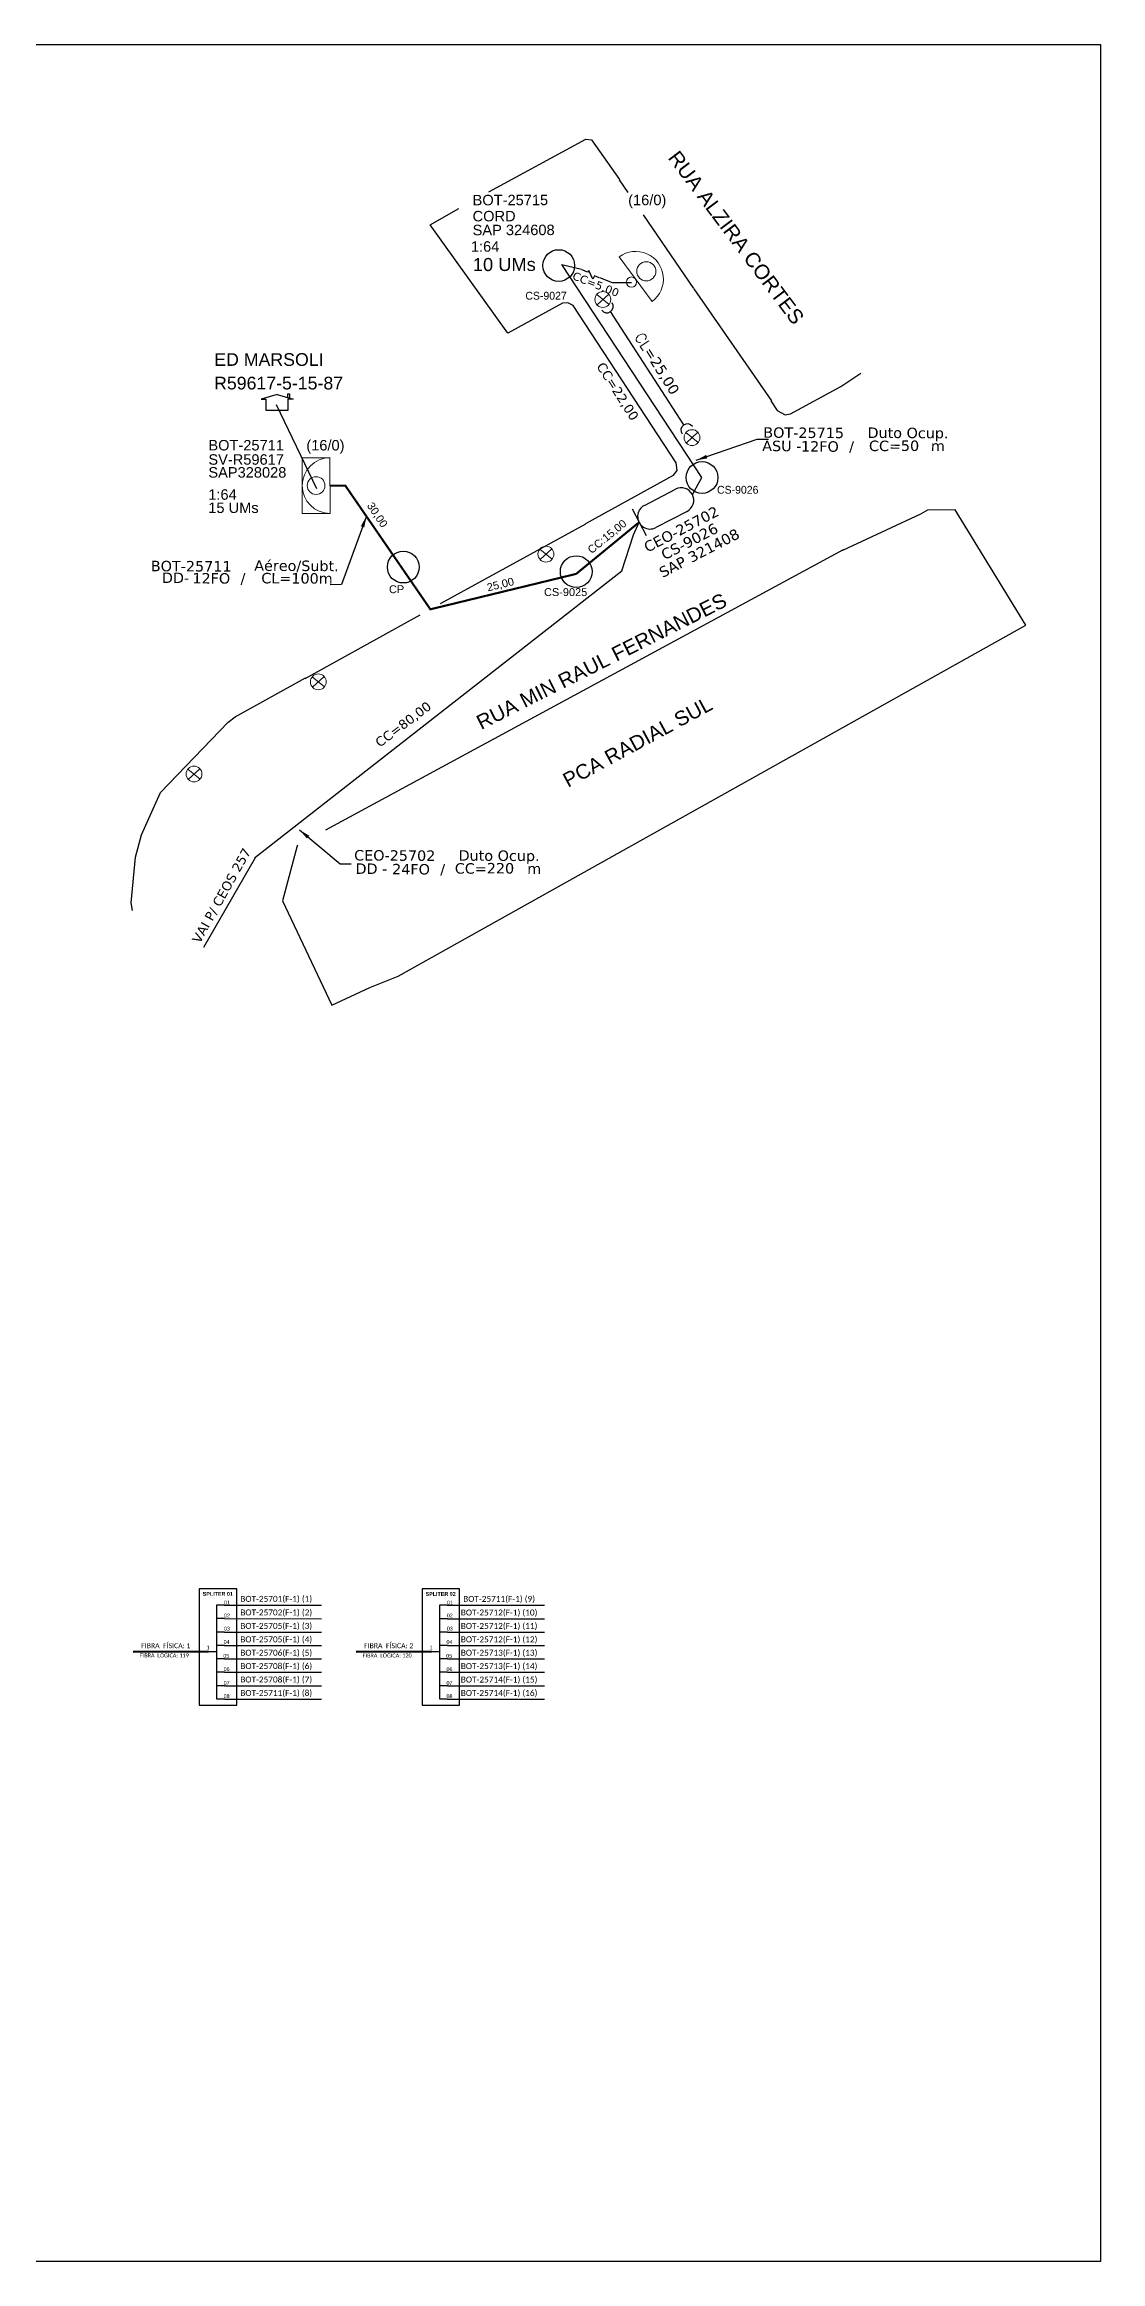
# Model space of a CAD drawing. Extents: x 0 to 841, y 0 to 594.
# Drawn here: x 558 to 841, y 0 to 594 of the extents above; entities that cross this region are included whole.
import ezdxf
from ezdxf.enums import TextEntityAlignment as Align

# ---------------------------------------------------------------- set-up
doc = ezdxf.new("R2010")
doc.units = 0
doc.linetypes.add('PHANTOM2', pattern=[1.25, 0.625, -0.125, 0.125, -0.125, 0.125, -0.125])
for name, color, linetype, lineweight in [('10.4-Postes', 1, 'Continuous', 0), ("20.0-LEGENDA DOS CDO'S", 1, 'Continuous', 0), ('20.1-CDO_INTERIOR', 1, 'Continuous', 0), ('20.2-CDO_POSTE', 1, 'Continuous', 5), ('20.6-CORDOALHA_SUPORTE', 7, 'Continuous', 25), ('CORDOALHA_SUPORTE', 7, 'Continuous', 25), ('Segmento Logradouro Texto', 238, 'Continuous', 0)]:
    doc.layers.add(name, color=color, linetype=linetype, lineweight=lineweight)
for name, color, linetype in [('20.4-CEOS', 1, 'Continuous'), ('20.5-CEO', 1, 'Continuous'), ('CAP a instalar', 1, 'Continuous'), ('celulas gpon', 7, 'Continuous'), ('label_cabos', 7, 'Continuous'), ('Legenda', 1, 'Continuous'), ('locais', 7, 'Continuous'), ('locais legendas', 7, 'Continuous'), ('QUADRA', 7, 'Continuous'), ('Subida Lateral', 5, 'Continuous'), ('surveys', 7, 'Continuous'), ('surveys legendas', 7, 'Continuous')]:
    doc.layers.add(name, color=color, linetype=linetype)
doc.layers.add('DROP DE CLIENTE', color=140, linetype='Continuous', plot=False)
doc.layers.add('EXTRA', color=50, linetype='Continuous', plot=False)
doc.styles.add('ARIAL', font='arial.ttf')
doc.styles.add('DIGICADE', font='arial.ttf')
doc.styles.add('ROMANS', font='romans')
doc.styles.add('siredit', font='verdana.ttf')
doc.linetypes.add('FENCELINE1', pattern='A,0.25,-0.1,[133,ltypeshp.shx,S=0.1,R=0,X=-0.1,Y=0],-0.1,1', length=1.45)
doc.dimstyles.new('CC', dxfattribs={"dimtxt": 0.8, "dimasz": 2, "dimexe": 0.18, "dimexo": 0.0625, "dimgap": 0.09, "dimtad": 0, "dimdec": 0, "dimrnd": 1, "dimzin": 0, "dimdsep": 46, "dimtxsty": 'siredit', "dimblk": 'NONE', "dimcen": 0, "dimse1": 1, "dimse2": 1, "dimsd1": 1, "dimsd2": 1, "dimclrt": 7, "dimadec": 0, "dimazin": 0, "dimtfac": 1, "dimtdec": 0, "dimtofl": 0, "dimtmove": 0, "dimatfit": 3, "dimfxl": 0, "dimtolj": 1, "dimtzin": 0, "dimarcsym": 0})

# ---------------------------------------------------------------- blocks, each defined once
blk = doc.blocks.new('POLE_POLE')
at = {"layer": '10.4-Postes', "color": 1, "linetype": 'PHANTOM2'}
for points in [[(-0.000008, 0.0000105), (0.0000076, -0.0000022)], [(0.0000072, 0.000011), (-0.0000076, -0.0000027)]]:
    blk.add_lwpolyline(points, dxfattribs=at)
at = {"layer": '10.4-Postes', "color": 1}
blk.add_circle((-0.0000002, 0.0000042), 0.0000101, dxfattribs=at)
blk = doc.blocks.new('MANHOLE_MS')
at = {"linetype": 'Continuous'}
blk.add_circle((0, 0), 0.0000101, dxfattribs=at)
blk = doc.blocks.new('SURVEY_SURVEY')
for p, q in [((0, 0.0000127), (-0.0000126, 0.000009)), ((-0.0000126, 0.000009), (-0.0000086, 0.000009)), ((-0.0000086, 0), (-0.0000086, 0.000009)), ((0.0000086, 0), (-0.0000086, 0)), ((0, 0.0000127), (0.0000126, 0.000009)), ((0.0000084, 0.0000132), (0.0000098, 0.0000132)), ((0.0000084, 0.0000103), (0.0000084, 0.0000132)), ((0.0000126, 0.000009), (0.0000086, 0.000009)), ((0.0000086, 0.000009), (0.0000086, 0)), ((0.0000098, 0.0000132), (0.0000098, 0.0000099))]:
    blk.add_line(p, q)
blk = doc.blocks.new('CDOE_CT_POST_DESENHO')
at = {"color": 0}
blk.add_line((2.14, 0.39), (-2.11, 0.39), dxfattribs=at)
for centre, radius in [((0.01, 1.4), 0.733), ((0.01, 0), 0.393)]:
    blk.add_circle(centre, radius, dxfattribs=at)
blk.add_arc((0.01, 0.39), 2.12, 0, 180, dxfattribs=at)
blk = doc.blocks.new('Inst CDOE-16 CAIXA DIST OPT CDOE 48F_16D C_SPL_2_1_8')
at = {"layer": "20.0-LEGENDA DOS CDO'S", "color": 0}
for tag, p, style, flags in [('ID_ATIVIDADE', (0.12, 6.47), 'ARIAL', 3), ('FATOR', (7.92, 6.47), 'ARIAL', 1), ('QTDE', (0.1, -1.17), 'DIGICADE', 3)]:
    blk.add_attdef(tag, p, '', height=0.8, rotation=0.118, dxfattribs=dict(at, style=style, flags=flags))
at = {"layer": "20.0-LEGENDA DOS CDO'S", "color": 0, "style": 'ARIAL'}
for tag, p, height in [('FID', (0.12, 5.25), 0.8), ('SAP', (0.12, 2.96), 0.8), ('CORDOALHA', (0.12, 4.02), 0.8), ('1:XX', (-0.01, 1.7), 0.8), ('UMS', (0.14, 0.22), 1)]:
    blk.add_attdef(tag, p, '', height=height, rotation=0.118, dxfattribs=at)
blk.add_attdef('FIBRAS_UTILIZADAS', text='', height=0.8, rotation=0.118, dxfattribs=at).set_placement((13.48, 5.26), align=Align.CENTER)
blk = doc.blocks.new('CDOI_CT_ESQ')
at = {"layer": '20.1-CDO_INTERIOR', "color": 0, "lineweight": 18}
blk.add_lwpolyline([(-2.12, -2.13), (-2.12, 2.12), (0, 2.12), (0.01, -2.13)], close=True, dxfattribs=at)
blk.add_circle((-1.06, 0), 0.68, dxfattribs=at)
blk.add_arc((0.01, 0), 2.13, 90.0276, 270.0276, dxfattribs=at)
at = {"layer": "20.0-LEGENDA DOS CDO'S", "color": 0, "style": 'ARIAL'}
for tag, p in [('CDO_N', (-9.3, 2.69)), ('SURVEY', (-9.3, 1.6)), ('SAP', (-9.3, 0.61)), ('1:XX', (-9.31, -1.08)), ('UMS', (-9.31, -2.09))]:
    blk.add_attdef(tag, p, '', height=0.68, rotation=359.9724, dxfattribs=at)
blk.add_attdef('FIBRAS_UTILIZADAS', text='', height=0.68, rotation=359.9724, dxfattribs=at).set_placement((-1.59, 2.69), align=Align.CENTER)
blk = doc.blocks.new('LEGENDA DOS CABOS')
at = {"layer": 'EXTRA', "color": 0, "style": 'siredit'}
for tag, p in [('ID', (4.6, 0.97)), ('XX', (9.03, 0.97))]:
    blk.add_attdef(tag, text='', height=0.48, rotation=359.69, dxfattribs=at).set_placement(p, align=Align.MIDDLE_CENTER)
at = {"layer": 'Legenda', "color": 0, "style": 'siredit'}
for tag, p in [('TIPO_CABO', (1.31, 0)), ('CABO', (4.69, -0.05)), ('/', (6.81, -0.05)), ('METROS', (10.03, -0.05))]:
    blk.add_attdef(tag, text='', height=0.8, rotation=359.69, dxfattribs=at).set_placement(p, align=Align.MIDDLE_CENTER)
blk = doc.blocks.new('_None')
blk = doc.blocks.new('Inst CORD ALUMINIO 4.8 MM 3F(sem recursos)')
at = {"layer": '20.6-CORDOALHA_SUPORTE', "color": 0, "lineweight": 0, "style": 'ROMANS'}
blk.add_attdef('LANCE', text='', height=1, dxfattribs=at).set_placement((-0.54, -2.21), align=Align.RIGHT)
at = {"layer": '20.6-CORDOALHA_SUPORTE', "color": 0, "style": 'siredit'}
blk.add_attdef('QTDE', (-0.54, -2.21), '', height=1, rotation=359.69, dxfattribs=at)
at = {"layer": '20.6-CORDOALHA_SUPORTE', "color": 0, "lineweight": 0, "style": 'ROMANS'}
for tag, p, flags in [('FATOR', (-5.2, -4.44), 3), ('ID_ATIVIDADE', (-5.2, -6.67), 3), ('FID', (-5.2, -8.9), 1)]:
    blk.add_attdef(tag, p, '', height=1, dxfattribs=dict(at, flags=flags))
blk = doc.blocks.new('Inst CB DT OCUP CFOA-SM-ASU-120-S-12')
at = {"layer": 'label_cabos', "color": 0, "style": 'siredit'}
for tag, flags, p in [('ID_ATIVIDADE', 3, (1.31, 2.67)), ('FATOR', 1, (11.56, 2.55))]:
    blk.add_attdef(tag, text='', height=1, rotation=359.69, dxfattribs=dict(at, flags=flags)).set_placement(p, align=Align.MIDDLE_CENTER)
for tag, p in [('TIPO_CABO', (1.26, 0)), ('DESTINO_CABO', (3.13, 1.26)), ('CABO', (4.69, -0.05)), ('/', (7.71, -0.05)), ('LANCE', (10.91, 0)), ('TIPO_CABO', (13.11, 1.24)), ('UND', (15.96, 0)), ('FID', (13.15, -1.41))]:
    blk.add_attdef(tag, text='', height=1, rotation=359.69, dxfattribs=at).set_placement(p, align=Align.MIDDLE_CENTER)
blk.add_attdef('QTDE', (12.43, -0.47), '', height=1, rotation=359.69, dxfattribs=at)
blk = doc.blocks.new('Inst CB DT OCUP CFOA-SM-DD-G-24')
at = {"layer": 'label_cabos', "color": 0, "style": 'siredit'}
for tag, flags, p in [('ID_ATIVIDADE', 3, (1.31, 2.67)), ('FATOR', 1, (11.56, 2.55))]:
    blk.add_attdef(tag, text='', height=1, rotation=359.69, dxfattribs=dict(at, flags=flags)).set_placement(p, align=Align.MIDDLE_CENTER)
for tag, p in [('TIPO_CABO', (1.11, 0)), ('DESTINO_CABO', (3.13, 1.26)), ('CABO', (4.69, -0.05)), ('/', (7.71, -0.05)), ('LANCE', (10.41, 0.02)), ('TIPO_CABO', (13.11, 1.24)), ('UND', (16.46, 0)), ('FID', (13.65, -1.41))]:
    blk.add_attdef(tag, text='', height=1, rotation=359.69, dxfattribs=at).set_placement(p, align=Align.MIDDLE_CENTER)
blk.add_attdef('QTDE', (11.93, -0.45), '', height=1, rotation=359.69, dxfattribs=at)

msp = doc.modelspace()

# ---------------------------------------------------------------- linework, layer by layer
at = {"color": 7, "linetype": 'Continuous'}
for p, q in [((604.15, 175.91), (604.15, 150.68)), ((606.2, 175.91), (604.15, 175.91)), ((663.85, 175.9), (663.85, 150.67)), ((665.9, 175.9), (663.85, 175.9)), ((606.3, 172.26), (604.26, 172.26)), ((606.3, 168.66), (604.26, 168.66)), ((666, 172.25), (663.96, 172.25)), ((666, 168.65), (663.96, 168.65)), ((602.03, 163.46), (604.15, 163.46)), ((606.3, 165.05), (604.26, 165.05)), ((606.3, 161.47), (604.26, 161.47)), ((661.73, 163.45), (663.84, 163.45)), ((666, 165.04), (663.96, 165.04)), ((666, 161.46), (663.96, 161.46)), ((606.3, 157.89), (604.26, 157.89)), ((666, 157.88), (663.96, 157.88)), ((606.3, 154.29), (604.26, 154.29)), ((606.3, 150.7), (604.26, 150.7)), ((666, 154.28), (663.96, 154.28)), ((666, 150.69), (663.96, 150.69))]:
    msp.add_line(p, q, dxfattribs=at)
at = {"color": 10, "linetype": 'Continuous'}
for p, q in [((606.2, 175.91), (632.3, 175.9)), ((665.9, 175.9), (692, 175.89)), ((606.3, 172.26), (632.3, 172.25)), ((606.3, 168.67), (632.3, 168.66)), ((666, 172.25), (692, 172.24)), ((666, 168.66), (692, 168.65)), ((606.3, 165.05), (632.3, 165.05)), ((606.3, 161.47), (632.3, 161.47)), ((666, 165.05), (692, 165.04)), ((666, 161.47), (692, 161.46)), ((606.3, 157.89), (632.3, 157.89)), ((666, 157.88), (692, 157.88)), ((606.3, 154.3), (632.3, 154.29)), ((606.3, 150.7), (632.3, 150.7)), ((666, 154.29), (692, 154.28)), ((666, 150.7), (692, 150.69))]:
    msp.add_line(p, q, dxfattribs=at)
at = {"color": 1, "linetype": 'Continuous', "lineweight": 60}
for p, q in [((602.03, 163.46), (581.83, 163.4)), ((661.73, 163.45), (641.53, 163.39))]:
    msp.add_line(p, q, dxfattribs=at)
msp.add_lwpolyline([(0, 594), (841, 594), (841, 0), (0, 0)], close=True)
at = {"color": 7}
for points in [[(599.53, 149.07), (609.56, 149.07), (609.56, 180.23), (599.53, 180.23)], [(659.22, 149.06), (669.26, 149.06), (669.26, 180.22), (659.22, 180.22)]]:
    msp.add_lwpolyline(points, close=True, dxfattribs=at)
at = {"layer": '20.5-CEO', "color": 5}
for p, q in [((715.48, 469.55), (719.22, 462.38)), ((718.77, 470.49), (727.11, 474.83)), ((730.21, 468.89), (721.87, 464.54))]:
    msp.add_line(p, q, dxfattribs=at)
for centre, start, end in [((728.66, 471.86), 297.51663, 117.51663), ((720.32, 467.51), 117.51663, 297.51663)]:
    msp.add_arc(centre, 3.35, start, end, dxfattribs=at)
at = {"layer": 'CAP a instalar', "color": 7, "linetype": 'FENCELINE1', "ltscale": 50}
for p, q in [((734.2, 477.98), (696.7, 535)), ((696.7, 535), (701.9, 533.81)), ((706.71, 531.51), (710.12, 530.22)), ((710.12, 530.22), (715.34, 530.17)), ((731.64, 473.41), (734.2, 477.98))]:
    msp.add_line(p, q, dxfattribs=at)
at = {"layer": 'CAP a instalar', "color": 7, "ltscale": 50}
for p, q in [((715.86, 462.61), (717.35, 465.96)), ((712.77, 452.93), (715.86, 462.61)), ((614.29, 376.06), (712.77, 452.93)), ((600.79, 352.11), (614.57, 376.19))]:
    msp.add_line(p, q, dxfattribs=at)
at = {"layer": 'CAP a instalar', "color": 1, "ltscale": 50, "const_width": 0.56}
for points in [[(661.56, 442.68), (661.44, 442.65), (638.66, 475.79), (634.55, 475.79)], [(717.35, 465.96), (700.51, 452.14)], [(700.51, 452.14), (661.56, 442.68)]]:
    msp.add_lwpolyline(points, dxfattribs=at)
at = {"layer": 'CORDOALHA_SUPORTE'}
msp.add_line((729.33, 492.04), (709.73, 522.39), dxfattribs=at)
for centre, start, end in [((708.73, 523.78), 215.58822, 35.58822), ((730.27, 490.61), 35.58822, 215.58822)]:
    msp.add_arc(centre, 1.71, start, end, dxfattribs=at)
at = {"layer": 'DROP DE CLIENTE'}
msp.add_lwpolyline([(631.06, 474.89), (620.27, 497.45)], dxfattribs=at)
at = {"layer": 'locais', "color": 5, "linetype": 'Continuous'}
for centre in [(654.17, 453.95), (700.51, 452.76)]:
    msp.add_circle(centre, 4.25, dxfattribs=at)
at = {"layer": 'QUADRA', "color": 4}
for points in [[(677.12, 554.53), (703.09, 568.57)], [(703.05, 568.58), (704.62, 568.45), (712.11, 557.79)], [(703.11, 465.62), (726.58, 478.56), (727.57, 479.83), (727.3, 481.91), (699.72, 524.04), (698.24, 524.79), (696.82, 524.69), (682.19, 516.67), (661.4, 545.66), (669.06, 549.99)], [(718.44, 548.31), (731.96, 528.63)], [(732, 528.53), (752.8, 498.46)], [(752.62, 498.48), (754.35, 495.95), (756.5, 494.79), (757.89, 495.03), (771.37, 502.32), (776.79, 505.87)], [(820.92, 438.4), (802.07, 469.3), (802.07, 469.3), (794.64, 469.21), (792.78, 468.1)], [(664.2, 444.17), (703.06, 465.58)], [(792.78, 468.1), (771.88, 458.44)], [(772.02, 458.57), (633.32, 383.44)], [(627.88, 424.15), (658.72, 441.15)], [(625.91, 379.41), (625.72, 379.31), (621.87, 364.58), (635.07, 336.59), (645.2, 341.36), (652.79, 344.41), (820.92, 438.4)], [(607.3, 412.45), (609.18, 413.84), (627.95, 424.26)], [(581.61, 361.94), (581.33, 364.04), (582.45, 376.27), (584.03, 382.23), (589.18, 393.55), (607.25, 412.39)]]:
    msp.add_lwpolyline(points, dxfattribs=at)
at = {"layer": 'QUADRA'}
msp.add_lwpolyline([(712.01, 557.68), (714.33, 554.3)], dxfattribs=at)
at = {"layer": 'Subida Lateral', "color": 5}
for p, q in [((703.5, 532.94), (702.15, 533.55)), ((703.87, 533.42), (703.5, 532.94)), ((704.96, 531.12), (703.87, 533.42)), ((705.45, 532.02), (704.96, 531.12)), ((706.66, 531.47), (705.45, 532.02))]:
    msp.add_line(p, q, dxfattribs=at)

# ---------------------------------------------------------------- block references
at = {"color": 0, "lineweight": 0, "xscale": 2.801626296487491, "yscale": 2.801626296487498, "zscale": 2.80162629625836, "rotation": 302.4090204631634}
msp.add_blockref('Inst CORD ALUMINIO 4.8 MM 3F(sem recursos)', (726.19, 511.18), dxfattribs=at).add_auto_attribs({'QTDE': '25,00', 'LANCE': 'CL='})
at = {"color": 0, "lineweight": 0}
ref = msp.add_blockref('Inst CB DT OCUP CFOA-SM-DD-G-24', (643.13, 373.17), dxfattribs=dict(at, xscale=2.801626296258348, yscale=2.801626296258362, zscale=2.80162629625836))
ref.add_attrib('DESTINO_CABO', 'CEO-25702', dxfattribs={"layer": 'label_cabos', "color": 0, "height": 2.802, "rotation": 359.69001, "style": 'siredit'}).set_placement((651.9, 376.71), align=Align.MIDDLE_CENTER)
ref.add_attrib('TIPO_CABO', 'Duto Ocup.', dxfattribs={"layer": 'label_cabos', "color": 0, "height": 2.802, "rotation": 359.69001, "style": 'siredit'}).set_placement((679.85, 376.66), align=Align.MIDDLE_CENTER)
ref.add_attrib('/', '/', dxfattribs={"layer": 'label_cabos', "color": 0, "height": 2.8, "rotation": 359.69001, "style": 'siredit'}).set_placement((664.74, 373.03), align=Align.MIDDLE_CENTER)
ref.add_attrib('LANCE', 'CC=', dxfattribs={"layer": 'label_cabos', "color": 0, "height": 2.802, "rotation": 359.69001, "style": 'siredit'}).set_placement((672.29, 373.23), align=Align.MIDDLE_CENTER)
ref.add_attrib('UND', 'm', dxfattribs={"layer": 'label_cabos', "color": 0, "height": 2.8, "rotation": 359.69001, "style": 'siredit'}).set_placement((689.26, 373.18), align=Align.MIDDLE_CENTER)
ref.add_attrib('CABO', '24FO', dxfattribs={"layer": 'label_cabos', "color": 0, "height": 2.802, "rotation": 359.69001, "style": 'siredit'}).set_placement((656.26, 373.03), align=Align.MIDDLE_CENTER)
ref.add_attrib('TIPO_CABO', 'DD - ', dxfattribs={"layer": 'label_cabos', "color": 0, "height": 2.802, "rotation": 359.69001, "style": 'siredit'}).set_placement((646.25, 373.16), align=Align.MIDDLE_CENTER)
ref.add_attrib('QTDE', '220', (676.55, 371.9), dxfattribs={"layer": 'label_cabos', "color": 0, "height": 2.802, "rotation": 359.69001, "style": 'siredit'})
at = {"layer": "20.0-LEGENDA DOS CDO'S", "color": 7, "lineweight": 0, "xscale": 3.50203287032295, "yscale": 3.50203287032295, "zscale": 3.50203287032295}
msp.add_blockref('Inst CDOE-16 CAIXA DIST OPT CDOE 48F_16D C_SPL_2_1_8', (672.34, 532.49), dxfattribs=at).add_auto_attribs({'FID': 'BOT-25715', 'CORDOALHA': 'CORD', 'SAP': 'SAP 324608', '1:XX': '1:64', 'UMS': '10 UMs', 'FIBRAS_UTILIZADAS': '(16/0)'})
at = {"layer": '20.1-CDO_INTERIOR', "color": 1}
ref = msp.add_blockref('CDOI_CT_ESQ', (634.54, 475.79), dxfattribs=dict(at, xscale=3.50203287032295, yscale=3.50203287032295, zscale=3.50203287032295))
ref.add_attrib('CDO_N', 'BOT-25711', (601.98, 485.21), dxfattribs={"layer": "20.0-LEGENDA DOS CDO'S", "height": 2.802, "rotation": 359.97241, "style": 'ARIAL'})
ref.add_attrib('FIBRAS_UTILIZADAS', '        (16/0)', dxfattribs={"layer": "20.0-LEGENDA DOS CDO'S", "color": 1, "height": 2.8016, "rotation": 359.97241, "style": 'ARIAL'}).set_placement((628.98, 485.2), align=Align.CENTER)
ref.add_attrib('SURVEY', 'SV-R59617', (601.98, 481.39), dxfattribs={"layer": "20.0-LEGENDA DOS CDO'S", "color": 1, "height": 2.802, "rotation": 359.97241, "style": 'ARIAL'})
ref.add_attrib('SAP', 'SAP328028', (601.97, 477.94), dxfattribs={"layer": "20.0-LEGENDA DOS CDO'S", "height": 2.802, "rotation": 359.97241, "style": 'ARIAL'})
ref.add_attrib('1:XX', '1:64', (601.95, 472.01), dxfattribs={"layer": "20.0-LEGENDA DOS CDO'S", "color": 1, "height": 2.802, "rotation": 359.97241, "style": 'ARIAL'})
ref.add_attrib('UMS', '15 UMs', (601.95, 468.46), dxfattribs={"layer": "20.0-LEGENDA DOS CDO'S", "height": 2.802, "rotation": 359.97241, "style": 'ARIAL'})
at = {"layer": '20.2-CDO_POSTE', "color": 7, "xscale": -3.50203287034836, "yscale": -3.502032870348359, "zscale": -3.502032870348359, "rotation": 126.2194125872572}
msp.add_blockref('CDOE_CT_POST_DESENHO', (715.31, 530.33), dxfattribs=at)
at = {"layer": 'label_cabos', "color": 0, "lineweight": 0}
ref = msp.add_blockref('Inst CB DT OCUP CFOA-SM-ASU-120-S-12', (752.67, 486.42), dxfattribs=dict(at, xscale=2.801626296258348, yscale=2.801626296258362, zscale=2.80162629625836))
ref.add_attrib('DESTINO_CABO', 'BOT-25715', dxfattribs={"color": 0, "height": 2.802, "rotation": 359.69001, "style": 'siredit'}).set_placement((761.44, 489.96), align=Align.MIDDLE_CENTER)
ref.add_attrib('CABO', '12FO', dxfattribs={"color": 0, "height": 2.802, "rotation": 359.69001, "style": 'siredit'}).set_placement((765.8, 486.28), align=Align.MIDDLE_CENTER)
ref.add_attrib('TIPO_CABO', 'Duto Ocup.', dxfattribs={"color": 0, "height": 2.802, "rotation": 359.69001, "style": 'siredit'}).set_placement((789.39, 489.91), align=Align.MIDDLE_CENTER)
ref.add_attrib('/', '/', dxfattribs={"color": 0, "height": 2.8, "rotation": 359.69001, "style": 'siredit'}).set_placement((774.28, 486.28), align=Align.MIDDLE_CENTER)
ref.add_attrib('TIPO_CABO', 'ASU - ', dxfattribs={"color": 0, "height": 2.802, "rotation": 359.69001, "style": 'siredit'}).set_placement((756.2, 486.41), align=Align.MIDDLE_CENTER)
ref.add_attrib('LANCE', 'CC=', dxfattribs={"color": 0, "height": 2.802, "rotation": 359.69001, "style": 'siredit'}).set_placement((783.23, 486.43), align=Align.MIDDLE_CENTER)
ref.add_attrib('QTDE', '50', (787.49, 485.09), dxfattribs={"color": 0, "height": 2.802, "rotation": 359.69001, "style": 'siredit'})
ref.add_attrib('UND', 'm', dxfattribs={"color": 0, "height": 2.8, "rotation": 359.69001, "style": 'siredit'}).set_placement((797.39, 486.43), align=Align.MIDDLE_CENTER)
ref = msp.add_blockref('LEGENDA DOS CABOS', (585.49, 449.63), dxfattribs=dict(at, xscale=2.801626296258348, yscale=2.801626296258362, zscale=2.80162629625836))
ref.add_attrib('ID', 'BOT-25711', dxfattribs={"color": 0, "height": 2.802, "rotation": 359.69001, "style": 'siredit'}).set_placement((597.37, 454.2), align=Align.MIDDLE_CENTER)
ref.add_attrib('CABO', '12FO', dxfattribs={"color": 0, "height": 2.802, "rotation": 359.69001, "style": 'siredit'}).set_placement((602.76, 450.96), align=Align.MIDDLE_CENTER)
ref.add_attrib('METROS', 'CL=100m', dxfattribs={"color": 0, "height": 2.802, "rotation": 359.69001, "style": 'siredit'}).set_placement((625.72, 450.96), align=Align.MIDDLE_CENTER)
ref.add_attrib('XX', 'Aéreo/Subt.', dxfattribs={"color": 0, "height": 2.8016, "rotation": 359.69001, "style": 'siredit'}).set_placement((625.58, 454.32), align=Align.MIDDLE_CENTER)
ref.add_attrib('/', '/', dxfattribs={"color": 0, "height": 2.8, "rotation": 359.69001, "style": 'siredit'}).set_placement((611.25, 450.96), align=Align.MIDDLE_CENTER)
ref.add_attrib('TIPO_CABO', 'DD-', dxfattribs={"color": 0, "height": 2.802, "rotation": 359.69001, "style": 'siredit'}).set_placement((593.17, 451.09), align=Align.MIDDLE_CENTER)
at = {"layer": 'locais', "color": 5, "xscale": 420243.944438754, "yscale": 420243.944438754, "zscale": 420243.944438754}
msp.add_blockref('MANHOLE_MS', (695.85, 534.75), dxfattribs=at)
at = {"layer": 'locais', "color": 10, "xscale": 210121.972219377, "yscale": 210121.972219377, "zscale": 210121.972219377}
for p in [(707.7, 524.77), (731.57, 487.77), (692.44, 456.54), (631.46, 422.33), (598.18, 397.64)]:
    msp.add_blockref('POLE_POLE', p, dxfattribs=at)
at = {"layer": 'locais', "color": 30, "xscale": 420243.944438754, "yscale": 420243.944438754, "zscale": 420243.944438754}
msp.add_blockref('MANHOLE_MS', (734.24, 477.96), dxfattribs=at)
at = {"layer": 'surveys', "color": 255, "xscale": 339819.4435185886, "yscale": 339819.4435185886, "zscale": 339819.4435185886}
msp.add_blockref('SURVEY_SURVEY', (620.38, 495.91), dxfattribs=at)

# ---------------------------------------------------------------- texts
at = {"attachment_point": 5}
for s, insert, char_height, width in [('{\\fArial|b1|i0|c0|p34;\\H1x;\\C10;SPLITER 01}', (604.5, 178.88), 1.0312, 10.0369), ('{\\fCalibri|b0|i0|c0|p34;\\C7;BOT-25701(F-1) (1)}', (620.16, 177.39), 1.5933, 23.7624), ('{\\fArial|b1|i0|c0|p34;\\C10;SPLITER 02}', (664.2, 178.87), 1.0312, 10.0369), ('{\\fCalibri|b0|i0|c0|p34;\\C1;BOT-25711(F-1) (9)}', (679.86, 177.38), 1.5933, 23.7624), ('\\C7;\\fArial|b0|i0|;\\H1.0273588255048;02 ', (606.95, 173.08), 1.0312, 2.1829), ('\\C7;\\fArial|b0|i0|;\\H1.0273588255048;01 ', (606.98, 176.57), 1.0312, 2.0679), ('{\\fCalibri|b0|i0|c0|p34;\\C7;BOT-25702(F-1) (2)}', (620.16, 173.74), 1.5933, 23.7624), ('\\C7;\\fArial|b0|i0|;\\H1.0273588255048;02 ', (666.65, 173.08), 1.0312, 2.1829), ('\\C7;\\fArial|b0|i0|;\\H1.0273588255048;01 ', (666.68, 176.56), 1.0312, 2.0679), ('{\\fCalibri|b0|i0|c0|p34;\\C7;BOT-25712(F-1) (10)}', (679.86, 173.73), 1.5933, 23.7624), ('\\C7;\\fArial|b0|i0|;\\H1.0273588255048;04 ', (606.86, 166), 1.0312, 2.1829), ('\\C7;\\fArial|b0|i0|;\\H1.0273588255048;03 ', (606.95, 169.57), 1.0312, 2.0074), ('{\\fCalibri|b0|i0|c0|p34;\\C7;BOT-25705(F-1) (3)}', (620.16, 170.15), 1.5933, 23.7624), ('{\\fCalibri|b0|i0|c0|p34;\\C7;BOT-25705(F-1) (4)}', (620.16, 166.54), 1.5933, 23.7624), ('\\C7;\\fArial|b0|i0|;\\H1.0273588255048;04 ', (666.56, 165.99), 1.0312, 2.1829), ('\\C7;\\fArial|b0|i0|;\\H1.0273588255048;03 ', (666.65, 169.56), 1.0312, 2.0074), ('{\\fCalibri|b0|i0|c0|p34;\\C7;BOT-25712(F-1) (11)}', (679.86, 170.14), 1.5933, 23.7624), ('{\\fCalibri|b0|i0|c0|p34;\\C7;BOT-25712(F-1) (12)}', (679.86, 166.53), 1.5933, 23.7624), ('{\\fCalibri|b0|i0|c0|p34;\\C7;FIBRA  LOGICA: 119}', (590.18, 162.39), 1.0623, 20.0739), ('{\\fCalibri|b0|i0|c0|p34;\\C7;FIBRA  FÍSICA: 1}', (590.58, 165), 1.3278, 20.0739), ('\\C7;\\fArial|b0|i0|;\\H1.0273588255048;1', (601.94, 164.52), 1.0312, 1.0214), ('\\C7;\\fArial|b0|i0|;\\H1.0273588255048;05 ', (606.78, 162.28), 1.0312, 2.6848), ('{\\fCalibri|b0|i0|c0|p34;\\C7;BOT-25706(F-1) (5)}', (620.16, 162.96), 1.5933, 23.7624), ('{\\fCalibri|b0|i0|c0|p34;\\C7;BOT-25708(F-1) (6)}', (620.16, 159.37), 1.5933, 23.7624), ('{\\fCalibri|b0|i0|c0|p34;\\C7;FIBRA  LOGICA: 120}', (649.88, 162.38), 1.0623, 20.0739), ('{\\fCalibri|b0|i0|c0|p34;\\C7;FIBRA  FÍSICA: 2}', (650.28, 164.99), 1.3278, 20.0739), ('\\C7;\\fArial|b0|i0|;\\H1.0273588255048;1', (661.64, 164.51), 1.0312, 1.0214), ('\\C7;\\fArial|b0|i0|;\\H1.0273588255048;05 ', (666.48, 162.27), 1.0312, 2.6848), ('{\\fCalibri|b0|i0|c0|p34;\\C7;BOT-25713(F-1) (13)}', (679.86, 162.95), 1.5933, 23.7624), ('{\\fCalibri|b0|i0|c0|p34;\\C7;BOT-25713(F-1) (14)}', (679.86, 159.37), 1.5933, 23.7624), ('\\C7;\\fArial|b0|i0|;\\H1.0273588255048;06 ', (606.86, 158.71), 1.0312, 2.1829), ('\\C7;\\fArial|b0|i0|;\\H1.0273588255048;07 ', (606.86, 155.02), 1.0312, 2.1829), ('{\\fCalibri|b0|i0|c0|p34;\\C7;BOT-25708(F-1) (7)}', (620.16, 155.78), 1.5933, 23.7624), ('\\C7;\\fArial|b0|i0|;\\H1.0273588255048;06 ', (666.56, 158.7), 1.0312, 2.1829), ('\\C7;\\fArial|b0|i0|;\\H1.0273588255048;07 ', (666.56, 155.01), 1.0312, 2.1829), ('{\\fCalibri|b0|i0|c0|p34;\\C7;BOT-25714(F-1) (15)}', (679.86, 155.77), 1.5933, 23.7624), ('\\C7;\\fArial|b0|i0|;\\H1.0273588255048;08 ', (606.86, 151.5), 1.0312, 2.1829), ('\\C7;\\fArial|b0|i0|;\\H1.0273588255048;08 ', (666.56, 151.5), 1.0312, 2.1829), ('{\\fCalibri|b0|i0|c0|p34;\\C7;BOT-25714(F-1) (16)}', (679.86, 152.18), 1.5933, 23.7624)]:
    msp.add_mtext(s, dxfattribs=dict(at, insert=insert, char_height=char_height, width=width))
at = {"color": 1, "insert": (620.16, 152.18), "char_height": 1.5933, "width": 23.7624, "attachment_point": 5}
msp.add_mtext('{\\fCalibri|b0|i0|c0|p34;BOT-25711(F-1) (8)}', dxfattribs=at)
at = {"layer": '20.4-CEOS', "color": 5, "style": 'siredit'}
msp.add_text('CEO-25702', height=2.829, rotation=27.51663, dxfattribs=at).set_placement((728.02, 465.38), align=Align.TOP_CENTER)
at = {"layer": '20.5-CEO', "color": 5, "style": 'siredit'}
for s, p in [('SAP 321408', (732.82, 458.99)), ('CS-9026', (730.2, 462.11))]:
    msp.add_text(s, height=2.84, rotation=27.51663, dxfattribs=at).set_placement(p, align=Align.TOP_CENTER)
at = {"layer": 'celulas gpon', "style": 'siredit'}
for s, height, rotation, p in [('CC=5,00', 2.143, 338.18257, (699.29, 531.17)), ('CC=22,00', 2.521, 302.5325, (705.84, 507.78)), ('CC=80,00', 2.521, 36.93476, (647.87, 405.56)), ('VAI P/ CEOS 257', 2.5215, 60.89724, (599.68, 352.94))]:
    msp.add_text(s, height=height, rotation=rotation, dxfattribs=at).set_placement(p)
at = {"layer": 'locais legendas', "color": 5}
for s, p in [('CS-9027', (686.89, 525.61)), ('CS-9026', (738.24, 473.62))]:
    msp.add_text(s, height=2.101, dxfattribs=at).set_placement(p)
at = {"layer": 'locais legendas', "color": 7, "style": 'ARIAL'}
for s, rotation, p in [('30,00', 303.69007, (644.35, 470.44)), ('CC:15,00', 39.38983, (704.64, 457.4)), ('25,00', 13.64991, (676.89, 447.45))]:
    msp.add_text(s, height=2.101, rotation=rotation, dxfattribs=at).set_placement(p)
at = {"layer": 'locais legendas', "color": 5, "style": 'ARIAL'}
for s, p in [('CP', (650.36, 446.98)), ('CS-9025', (691.89, 446.21))]:
    msp.add_text(s, height=2.101, dxfattribs=at).set_placement(p)
at = {"layer": 'Segmento Logradouro Texto', "color": 5, "linetype": 'Continuous', "char_height": 3.9, "attachment_point": 1, "style": 'DIGICADE'}
for s, insert, width, rotation in [('\\o\\l\\fArial|b0|i0|c0|p34;\\T1.0000000000;\\W1.0000000000;RUA ALZIRA CORTES', (728.03, 565.92), 74.4293, 306.9205), ('\\o\\l\\fArial|b0|i0|c0|p34;\\T1.0000000000;\\W1.0000000000;RUA MIN RAUL FERNANDES', (673.31, 413.79), 90.2435, 26.77758), ('\\o\\l\\fArial|b0|i0|c0|p34;\\T1.0000000000;\\W1.0000000000;PCA RADIAL SUL', (696.45, 398.24), 60.3372, 28.47477)]:
    msp.add_mtext(s, dxfattribs=dict(at, insert=insert, width=width, rotation=rotation))
at = {"layer": 'surveys legendas', "color": 0, "style": 'ARIAL'}
for s, height, p in [('ED MARSOLI', 3.398, (603.55, 507.87)), ('R59617-5-15-87', 3.3982, (603.5, 501.55))]:
    msp.add_text(s, height=height, dxfattribs=at).set_placement(p)

# ---------------------------------------------------------------- leaders
at = {"layer": 'label_cabos'}
for points in [[(732.66, 482.57), (749, 488.23), (752, 488.25)], [(644.31, 467.57), (637.61, 449.27), (634.61, 449.25)], [(626.39, 383.55), (637.25, 374.45), (640.25, 374.47)]]:
    msp.add_leader(points, dimstyle='CC', override={"dimasz": 3, "dimgap": 0.09, "dimtad": 0}, dxfattribs=at)

doc.saveas('drawing.dxf')
